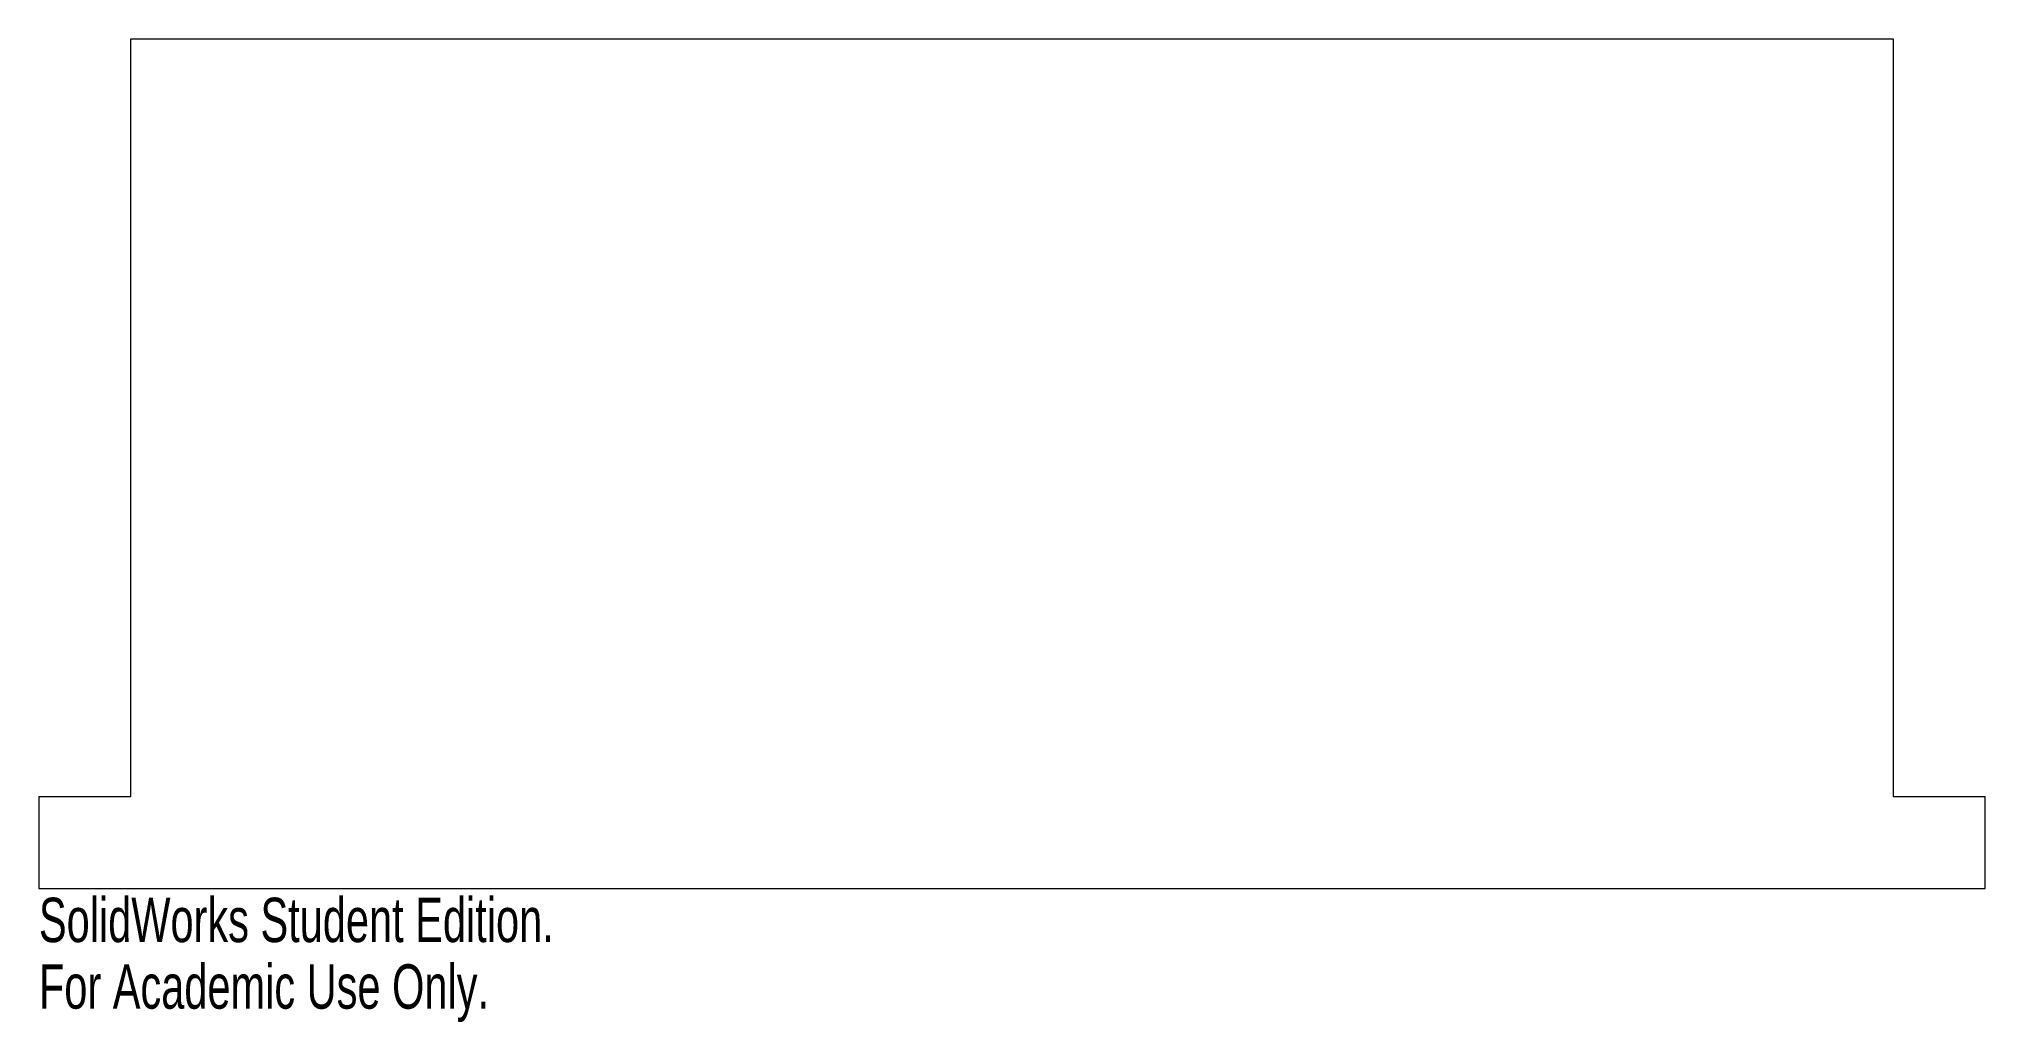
# Model space of a CAD drawing. Header units: millimetres. Extents: x 0 to 212, y -15 to 93.
import ezdxf

# ---------------------------------------------------------------- set-up
doc = ezdxf.new("R2010")
doc.units = ezdxf.units.MM
doc.styles.add('SLDTEXTSTYLE0', font='TXT', dxfattribs={"width": 0.7})

msp = doc.modelspace()

# ---------------------------------------------------------------- linework, layer by layer
at = {"color": 7, "linetype": 'Continuous', "lineweight": 15}
for p, q in [((10, 92.51), (202, 92.51)), ((10, 10), (10, 92.51)), ((202, 92.51), (202, 10)), ((0, 10), (10, 10)), ((0, 10), (0, 0)), ((202, 10), (212, 10)), ((212, 0), (212, 10)), ((0, 0), (212, 0))]:
    msp.add_line(p, q, dxfattribs=at)

# ---------------------------------------------------------------- texts
at = {"color": 7, "linetype": 'Continuous', "char_height": 4.8336, "attachment_point": 1, "style": 'SLDTEXTSTYLE0'}
for s, insert in [('SolidWorks Student Edition.', (0, -1.02)), ('For Academic Use Only.', (0, -8.27))]:
    msp.add_mtext(s, dxfattribs=dict(at, insert=insert))

doc.saveas('drawing.dxf')
